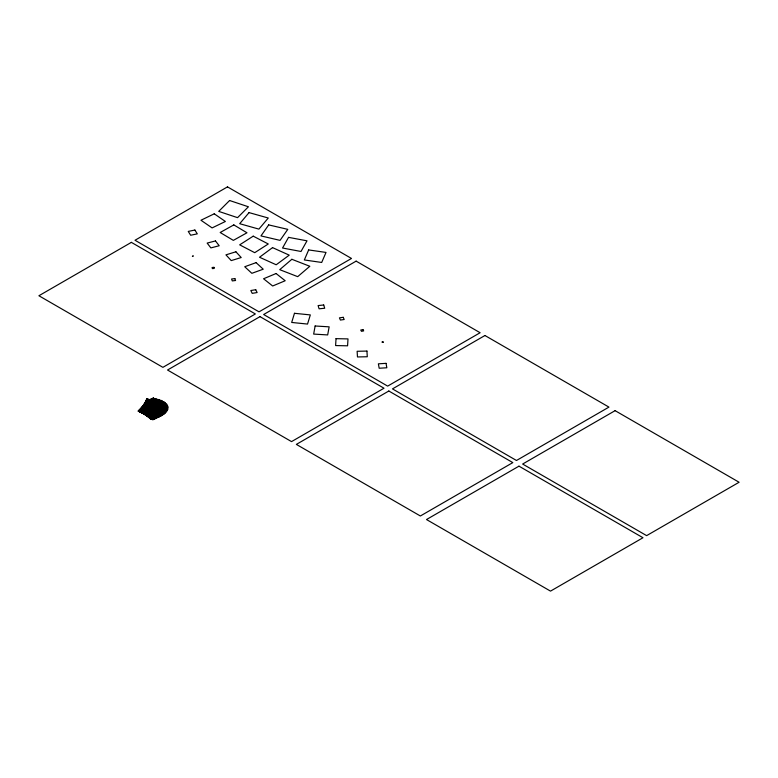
<?xml version="1.0" encoding="UTF-8"?>
<svg xmlns="http://www.w3.org/2000/svg" width="778" height="778" viewBox="0 0 778 778"><rect width="100%" height="100%" fill="white"/><g stroke="black" fill="none" stroke-linecap="round" stroke-linejoin="round"><path stroke-width="1.17" d="M147.421 399.561L147.003 406.466L158.965 406.709L159.383 399.804L147.421 399.561M336.028 338.663L335.61 345.568L347.581 345.811L347.999 338.907L336.028 338.663M146.925 399.445L145.447 407.536L159.461 408.392L160.939 400.291L146.925 399.445M315.129 325.992L313.66 334.083L327.674 334.929L329.152 326.838L315.129 325.992M146.663 399.318L143.872 408.469L159.723 410.074L162.514 400.923L146.663 399.318M294.473 313.301L291.682 322.452L307.534 324.066L310.325 314.915L294.473 313.301M146.682 399.211L142.355 409.238L159.704 411.737L164.041 401.711L146.682 399.211M308.662 249.933L304.334 259.959L321.693 262.458L326.021 252.432L308.662 249.933M146.964 399.192L140.964 409.85L159.422 413.312L165.422 402.654L146.964 399.192M288.55 237.358L282.55 248.017L301.008 251.479L307.009 240.82L288.55 237.358M268.692 224.9L260.97 235.919L280.061 240.373L287.782 229.354L268.692 224.9M147.509 399.299L139.787 410.317L158.877 414.771L166.599 403.753L147.509 399.299M249.057 212.608L239.682 223.704L258.899 229.111L268.274 218.015L249.057 212.608M148.267 399.561L138.902 410.658L158.119 416.065L167.484 404.978L148.267 399.561M229.598 200.51L218.725 211.383L237.553 217.655L248.425 206.783L229.598 200.51M149.211 400.018L138.338 410.891L157.175 417.173L168.048 406.301L149.211 400.018M291.857 259.288L279.73 269.665L297.702 276.657L309.819 266.28L291.857 259.288M150.271 400.689L138.144 411.066L156.115 418.058L168.243 407.682L150.271 400.689M272.553 247.618L259.521 257.246L276.2 264.773L289.231 255.145L272.553 247.618M151.37 401.574L138.338 411.212L155.017 418.729L168.048 409.102L151.37 401.574M253.229 236.162L239.673 244.846L254.727 252.675L268.274 243.981L253.229 236.162M152.439 402.673L138.892 411.368L153.947 419.186L167.494 410.502L152.439 402.673M131.365 242.366L38.9 295.747L162.903 367.342L255.359 313.962L131.365 242.366M227.487 186.876L135.022 240.256L259.025 311.842L351.491 258.461L227.487 186.876M259.998 316.636L167.533 370.017L291.536 441.612L383.992 388.222L259.998 316.636M356.12 261.136L263.654 314.516L387.658 386.112L480.123 332.731L356.12 261.136M388.825 391.013L296.36 444.394L420.363 515.989L512.819 462.609L388.825 391.013M484.947 335.512L392.482 388.893L516.485 460.488L608.95 407.108L484.947 335.512M518.975 466.158L426.509 519.539L550.513 591.124L642.978 537.744L518.975 466.158M615.097 410.658L522.641 464.038L646.635 535.634L739.1 482.253L615.097 410.658M233.808 224.9L220.174 232.505L233.342 240.373L246.976 232.778L233.808 224.9M153.431 403.976L139.787 411.581L152.955 419.449L166.599 411.854L153.431 403.976M214.242 213.804L200.957 220.242L212.102 227.915L225.387 221.477L214.242 213.804M154.258 405.445L140.974 411.873L152.128 419.546L165.413 413.108L154.258 405.445M276.093 273.516L263.567 278.767L272.67 285.993L285.186 280.741L276.093 273.516M154.91 407.03L142.384 412.282L151.486 419.517L164.002 414.266L154.91 407.03M256.108 262.633L244.73 266.737L251.839 273.311L263.227 269.207L256.108 262.633M155.328 408.713L143.94 412.817L151.058 419.391L162.446 415.287L155.328 408.713M235.909 251.79L225.941 254.853L231.241 260.601L241.209 257.537L235.909 251.79M155.522 410.424L145.564 413.488L150.864 419.235L160.822 416.181L155.522 410.424M215.487 240.937L207.152 243.086L210.857 247.9L219.202 245.751L215.487 240.937M155.503 412.136L147.168 414.275L150.883 419.089L159.218 416.95L155.503 412.136M382.902 341.843L381.92 342.067L383.301 342.408L382.902 341.843M153.49 398.054L152.498 398.287L153.888 398.628L153.49 398.054M194.879 230.035L188.257 231.426L190.668 235.248L197.291 233.857L194.879 230.035M155.299 413.789L148.676 415.18L151.088 419.002L157.71 417.611L155.299 413.789M362.956 329.609L360.739 330.028L361.459 331.311L363.676 330.893L362.956 329.609M153.947 398.385L151.72 398.803L152.439 400.087L154.666 399.668L153.947 398.385M255.729 289.708L250.817 290.525L252.228 293.355L257.129 292.538L255.729 289.708M154.939 415.355L150.037 416.162L151.447 418.992L156.349 418.185L154.939 415.355M343.224 317.317L339.441 317.862L340.385 320.05L344.168 319.505L343.224 317.317M154.608 398.657L150.835 399.202L151.778 401.38L155.551 400.835L154.608 398.657M234.868 278.602L231.581 279.001L232.282 280.907L235.569 280.498L234.868 278.602M154.491 416.804L151.195 417.202L151.895 419.109L155.192 418.7L154.491 416.804M323.716 304.995L318.105 305.569L319.097 308.808L324.708 308.244L323.716 304.995M155.503 398.89L149.891 399.464L150.883 402.703L156.495 402.129L155.503 398.89M213.979 267.36L212.102 267.506L212.365 268.595L214.242 268.439L213.979 267.36M153.995 418.117L152.118 418.263L152.391 419.352L154.268 419.196L153.995 418.117M386.034 363.355L378.38 363.822L379.178 368.237L386.841 367.77L386.034 363.355M156.621 399.133L148.968 399.6L149.765 404.015L157.419 403.558L156.621 399.133M193.109 255.972L192.438 256.419L193.109 255.972M153.529 419.293L152.858 419.731L153.529 419.293M366.944 351.082L357.131 351.286L357.472 356.946L367.284 356.752L366.944 351.082M157.924 399.425L148.121 399.62L148.462 405.289L158.265 405.085L157.924 399.425"/></g></svg>
